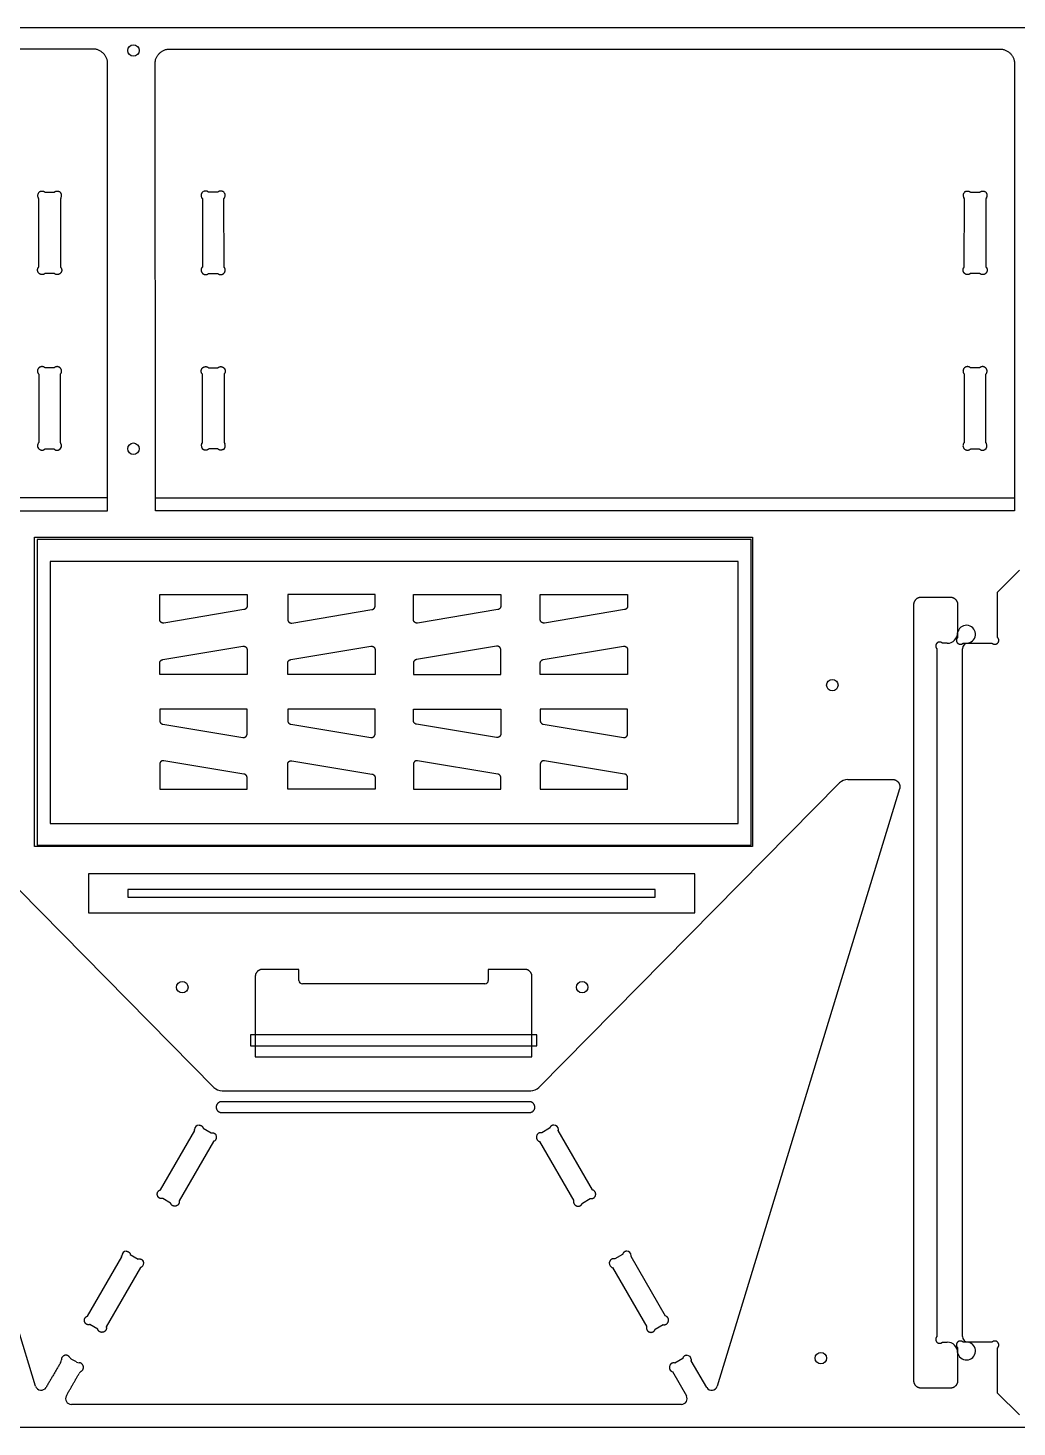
# Model space of a CAD drawing. Header units: millimetres. Extents: x 0 to 2440, y 0 to 1220.
# Drawn here: x 930 to 1792, y 0 to 1220 of the extents above; entities that cross this region are included whole.
import ezdxf

# ---------------------------------------------------------------- set-up
doc = ezdxf.new("R2010")
doc.units = ezdxf.units.MM
doc.header["$MEASUREMENT"] = 0
for name, color, linetype, true_color in [('Angled Pockets Top', 3, 'Continuous', 0x00ff00), ('Board Fixings', 6, 'Continuous', 0xff00ff), ('Pockets 10mm', 5, 'Continuous', 0x0000ff), ('Pockets 5mm', 4, 'Continuous', 0x00ffff), ('Profile - inside', 30, 'Continuous', 0xff7f00), ('Profile - outside', 18, 'Continuous', 0x000000), ('Stock Perimeter', 1, 'Continuous', 0xff0007)]:
    doc.layers.add(name, color=color, linetype=linetype, true_color=true_color)

msp = doc.modelspace()

# ---------------------------------------------------------------- linework, layer by layer
at = {"layer": 'Angled Pockets Top'}
for p, q in [((998.9, 810.3, 0), (249.8, 810.3, 0)), ((1040.8, 810.3, 0), (1789.8, 810.3, 0))]:
    msp.add_line(p, q, dxfattribs=at)
at = {"layer": 'Board Fixings'}
for centre in [(1021.6, 1200.4), (1021.6, 853.1), (1631, 647), (1064.2, 383.5), (1412.9, 383.5), (1621, 60)]:
    msp.add_circle(centre, 5, dxfattribs=at)
at = {"layer": 'Pockets 10mm'}
for p, q in [((935.5, 776.1), (1561.5, 776.1)), ((935.5, 506.1), (935.5, 776.1)), ((1561.5, 776.1), (1561.5, 506.1)), ((949, 754.9), (949, 526.3)), ((1549, 754.9), (949, 754.9)), ((1549, 526.3), (1549, 754.9)), ((1731.2, 683.5), (1726.9, 683.5)), ((1722.1, 678.7), (1722.1, 78.9)), ((1744.4, 79), (1744.4, 678.6)), ((949, 526.3), (1549, 526.3)), ((1561.5, 506.1), (935.5, 506.1)), ((1373.4, 341.9), (1123.6, 341.9)), ((1123.6, 341.9), (1123.6, 332.4)), ((1373.4, 332.4), (1373.4, 341.9)), ((1123.6, 332.4), (1373.4, 332.4)), ((1366.8, 283.7), (1098.5, 283.7)), ((1098.5, 274.2), (1366.8, 274.2)), ((1726.9, 74), (1731.2, 74))]:
    msp.add_line(p, q, dxfattribs=at)
for centre, radius, start, end in [((1747.9, 691.3), 7.86, 280.7442, 170.7674), ((1731.2, 692.5), 9, 270.0677, 0), ((1749.4, 678.6), 5, 90, 180), ((1731.2, 65), 9, 0, 89.9323), ((1747.9, 66.3), 7.86, 189.2327, 79.2559), ((1749.4, 79), 5, 180, 270)]:
    msp.add_arc(centre, radius, start, end, dxfattribs=at)
for points, weights, knots in [([(1726.9, 683.5), (1725.9, 684.5), (1724.5, 684.5), (1721.1, 684.5), (1721.1, 681.1), (1721.1, 679.7), (1722.1, 678.7)], [0.853553390593, 0.853553390593, 1, 0.707106781187, 1, 0.853553446071, 0.853553390593], [1317.5507014, 1317.5507014, 1317.5507014, 1317.6567302, 1317.6567302, 1317.8687877, 1317.8687877, 1317.9748164, 1317.9748164, 1317.9748164]), ([(1098.5, 283.7), (1093.8, 283.7), (1093.8, 278.9), (1093.8, 274.2), (1098.5, 274.2)], [1, 0.707106781187, 1, 0.707106781187, 1], [301.3605658, 301.3605658, 301.3605658, 301.6550902, 301.6550902, 301.9496145, 301.9496145, 301.9496145]), ([(1366.8, 274.2), (1371.6, 274.2), (1371.6, 278.9), (1371.6, 283.7), (1366.8, 283.7)], [1, 0.707106781187, 1, 0.707106781187, 1], [308.3719009, 308.3719009, 308.3719009, 308.6664252, 308.6664252, 308.9609495, 308.9609495, 308.9609495]), ([(1722.1, 78.9), (1721.1, 77.9), (1721.1, 76.4), (1721.1, 73), (1724.5, 73), (1725.9, 73), (1726.9, 74)], [0.853553390593, 0.853553446071, 1, 0.707106781187, 1, 0.853553390593, 0.853553390593], [1917.8059293, 1917.8059293, 1917.8059293, 1917.9119581, 1917.9119581, 1918.1240156, 1918.1240156, 1918.2300443, 1918.2300443, 1918.2300443])]:
    msp.add_rational_spline(points, weights, degree=2, knots=knots, dxfattribs=at)
at = {"layer": 'Pockets 5mm'}
msp.add_lwpolyline([(1016.6, 462.1), (1476.6, 462.1), (1476.6, 468.6), (1016.6, 468.6), (1016.6, 462.1)], dxfattribs=at)
at = {"layer": 'Profile - inside'}
for p, q in [((944.6, 1076.7, 0), (952.5, 1076.7, 0)), ((1095.1, 1076.7, 0), (1087.1, 1076.7, 0)), ((1751.5, 1076.7, 0), (1759.5, 1076.7, 0)), ((939.1, 1011.5, 0), (939.1, 1071.3, 0)), ((958, 1071.3, 0), (958, 1011.5, 0)), ((1081.7, 1071.3, 0), (1081.7, 1011.5, 0)), ((1100.6, 1011.5, 0), (1100.5, 1071.3, 0)), ((1746, 1011.5, 0), (1746.1, 1071.3, 0)), ((1764.9, 1071.3, 0), (1764.9, 1011.5, 0)), ((952.5, 1006, 0), (944.6, 1006, 0)), ((1087.2, 1006, 0), (1095.1, 1006, 0)), ((1759.4, 1006, 0), (1751.5, 1006, 0)), ((939, 918.2, 0), (939, 858.4, 0)), ((952.5, 923.6, 0), (944.5, 923.6, 0)), ((957.9, 858.4, 0), (957.9, 918.1, 0)), ((1081.8, 858.4, 0), (1081.8, 918.1, 0)), ((1087.2, 923.6, 0), (1095.2, 923.6, 0)), ((1100.6, 918.2, 0), (1100.7, 858.4, 0)), ((1746, 918.2, 0), (1745.9, 858.4, 0)), ((1759.4, 923.6, 0), (1751.4, 923.6, 0)), ((1764.8, 858.4, 0), (1764.8, 918.1, 0)), ((944.5, 852.9, 0), (952.4, 852.9, 0)), ((1095.2, 852.9, 0), (1087.3, 852.9, 0)), ((1751.4, 852.9, 0), (1759.3, 852.9, 0)), ((1045.1, 206.7), (1075, 258.5)), ((1082.4, 260.5), (1089.3, 256.5)), ((1384.5, 260.5), (1377.6, 256.5)), ((1421.9, 206.7), (1392, 258.5)), ((1091.3, 249.1), (1061.4, 197.3)), ((1375.6, 249.1), (1405.5, 197.3)), ((1054, 195.3), (1047.1, 199.3)), ((1413, 195.3), (1419.9, 199.3)), ((981.6, 96.7), (1011.5, 148.5)), ((1018.9, 150.5), (1025.8, 146.5)), ((1448.1, 150.5), (1441.2, 146.6)), ((1485.4, 96.8), (1455.5, 148.6)), ((1027.8, 139.1), (997.9, 87.3)), ((1439.2, 139.1), (1469.1, 87.3)), ((990.5, 85.3), (983.6, 89.3)), ((1476.5, 85.3), (1483.4, 89.3))]:
    msp.add_line(p, q, dxfattribs=at)
for centre, start, end in [((942, 1073.9, 0), 119.9669, 209.9669), ((955.1, 1073.9, 0), 329.9669, 59.9669), ((1084.5, 1073.9, 0), 120.0331, 210.0331), ((1097.7, 1073.9, 0), 330.0331, 60.0331), ((1748.9, 1073.9, 0), 119.9669, 209.9669), ((1762.1, 1073.9, 0), 329.9669, 59.9669), ((941.9, 855.8, 0), 149.962, 239.962), ((955, 855.8, 0), 299.962, 29.962), ((1084.7, 855.8, 0), 150.038, 240.038), ((1097.8, 855.8, 0), 300.038, 30.038), ((1748.8, 855.8, 0), 149.962, 239.962), ((1761.9, 855.8, 0), 299.962, 29.962), ((1078.8, 259.3), 90, 180), ((1388.2, 259.3), 360, 90), ((1090.2, 252.8), 300, 30), ((1376.8, 252.8), 150, 240), ((1015.3, 149.3), 90, 180), ((1451.7, 149.4), 0, 90), ((1026.7, 142.8), 300, 30), ((1440.4, 142.8), 150, 240)]:
    msp.add_arc(centre, 3.93, start, end, dxfattribs=at)
for points, weights in [([(940, 1077.3, 0), (942.6, 1078.8, 0), (944.6, 1076.7, 0)], [1, 0.758819083435, 0.914835717231]), ([(952.5, 1076.7, 0), (954.5, 1078.8, 0), (957.1, 1077.3, 0)], [0.914835791626, 0.758819025933, 1]), ([(1087.1, 1076.7, 0), (1085.2, 1078.8, 0), (1082.6, 1077.3, 0)], [0.914835791626, 0.758819025933, 1]), ([(1099.6, 1077.3, 0), (1097, 1078.8, 0), (1095.1, 1076.7, 0)], [1, 0.758819083435, 0.914835717231]), ([(1746.9, 1077.3, 0), (1749.6, 1078.8, 0), (1751.5, 1076.7, 0)], [1, 0.758819083435, 0.914835717231]), ([(1759.5, 1076.7, 0), (1761.4, 1078.8, 0), (1764, 1077.3, 0)], [0.914835791626, 0.758819025933, 1]), ([(939.1, 1071.3, 0), (938.8, 1071.5, 0), (938.6, 1071.9, 0)], [0.914835774035, 0.948287741657, 1]), ([(958.5, 1071.9, 0), (958.3, 1071.4, 0), (958, 1071.3, 0)], [1, 0.948287753986, 0.914835789986]), ([(1081.1, 1071.9, 0), (1081.4, 1071.4, 0), (1081.7, 1071.3, 0)], [1, 0.948287753986, 0.914835789986]), ([(1100.5, 1071.3, 0), (1100.8, 1071.5, 0), (1101.1, 1071.9, 0)], [0.914835774035, 0.948287741657, 1]), ([(1746.1, 1071.3, 0), (1745.8, 1071.5, 0), (1745.5, 1071.9, 0)], [0.914835774035, 0.948287741657, 1]), ([(1765.5, 1071.9, 0), (1765.2, 1071.4, 0), (1764.9, 1071.3, 0)], [1, 0.948287753986, 0.914835789986]), ([(939.2, 1006.1, 0), (936.4, 1008.9, 0), (939.1, 1011.5, 0)], [1, 0.707106816723, 1]), ([(944.6, 1006, 0), (942, 1003.3, 0), (939.2, 1006.1, 0)], [0.999999860338, 0.707106886554, 1]), ([(957.9, 1006.1, 0), (955.1, 1003.3, 0), (952.5, 1006, 0)], [1, 0.707106886554, 0.999999860338]), ([(958, 1011.5, 0), (960.7, 1008.9, 0), (957.9, 1006.1, 0)], [0.999999720675, 0.707106956385, 1]), ([(1081.7, 1011.5, 0), (1079, 1008.9, 0), (1081.8, 1006.1, 0)], [0.999999720675, 0.707106956385, 1]), ([(1081.8, 1006.1, 0), (1084.6, 1003.3, 0), (1087.2, 1006, 0)], [1, 0.707106886554, 0.999999860338]), ([(1095.1, 1006, 0), (1097.7, 1003.3, 0), (1100.5, 1006.1, 0)], [0.999999860338, 0.707106886554, 1]), ([(1100.5, 1006.1, 0), (1103.3, 1008.9, 0), (1100.6, 1011.5, 0)], [1, 0.707106816723, 1]), ([(1746.1, 1006.1, 0), (1743.3, 1008.9, 0), (1746, 1011.5, 0)], [1, 0.707106816723, 1]), ([(1751.5, 1006, 0), (1748.9, 1003.3, 0), (1746.1, 1006.1, 0)], [0.999999860338, 0.707106886554, 1]), ([(1764.8, 1006.1, 0), (1762, 1003.3, 0), (1759.4, 1006, 0)], [1, 0.707106886554, 0.999999860338]), ([(1764.9, 1011.5, 0), (1767.6, 1008.9, 0), (1764.8, 1006.1, 0)], [0.999999720675, 0.707106956385, 1]), ([(939.1, 923.5, 0), (936.3, 920.8, 0), (939, 918.2, 0)], [1, 0.707106816723, 1]), ([(944.5, 923.6, 0), (941.9, 926.3, 0), (939.1, 923.5, 0)], [0.999999860338, 0.707106886554, 1]), ([(957.8, 923.5, 0), (955.1, 926.3, 0), (952.5, 923.6, 0)], [1, 0.707106886554, 0.999999860338]), ([(957.9, 918.1, 0), (960.6, 920.7, 0), (957.8, 923.5, 0)], [0.999999720675, 0.707106956385, 1]), ([(1081.8, 918.1, 0), (1079.1, 920.7, 0), (1081.8, 923.5, 0)], [0.999999720675, 0.707106956385, 1]), ([(1081.8, 923.5, 0), (1084.6, 926.3, 0), (1087.2, 923.6, 0)], [1, 0.707106886554, 0.999999860338]), ([(1095.2, 923.6, 0), (1097.8, 926.3, 0), (1100.5, 923.5, 0)], [0.999999860338, 0.707106886554, 1]), ([(1100.5, 923.5, 0), (1103.3, 920.8, 0), (1100.6, 918.2, 0)], [1, 0.707106816723, 1]), ([(1746, 923.5, 0), (1743.3, 920.8, 0), (1746, 918.2, 0)], [1, 0.707106816723, 1]), ([(1751.4, 923.6, 0), (1748.8, 926.3, 0), (1746, 923.5, 0)], [0.999999860338, 0.707106886554, 1]), ([(1764.7, 923.5, 0), (1762, 926.3, 0), (1759.4, 923.6, 0)], [1, 0.707106886554, 0.999999860338]), ([(1764.8, 918.1, 0), (1767.5, 920.7, 0), (1764.7, 923.5, 0)], [0.999999720675, 0.707106956385, 1]), ([(939, 858.4, 0), (938.7, 858.2, 0), (938.5, 857.7, 0)], [0.914835774035, 0.948287741657, 1]), ([(958.4, 857.7, 0), (958.2, 858.2, 0), (957.9, 858.4, 0)], [1, 0.948287753986, 0.914835789986]), ([(1081.3, 857.7, 0), (1081.5, 858.2, 0), (1081.8, 858.4, 0)], [1, 0.948287753986, 0.914835789986]), ([(1100.7, 858.4, 0), (1101, 858.2, 0), (1101.2, 857.7, 0)], [0.914835774035, 0.948287741657, 1]), ([(1745.9, 858.4, 0), (1745.6, 858.2, 0), (1745.4, 857.7, 0)], [0.914835774035, 0.948287741657, 1]), ([(1765.3, 857.7, 0), (1765.1, 858.2, 0), (1764.8, 858.4, 0)], [1, 0.948287753986, 0.914835789986]), ([(939.9, 852.4, 0), (942.5, 850.9, 0), (944.5, 852.9, 0)], [1, 0.758819083435, 0.914835717231]), ([(952.4, 852.9, 0), (954.4, 850.8, 0), (957, 852.3, 0)], [0.914835791626, 0.758819025933, 1]), ([(1087.3, 852.9, 0), (1085.3, 850.8, 0), (1082.7, 852.3, 0)], [0.914835791626, 0.758819025933, 1]), ([(1099.8, 852.4, 0), (1097.2, 850.9, 0), (1095.2, 852.9, 0)], [1, 0.758819083435, 0.914835717231]), ([(1746.8, 852.4, 0), (1749.4, 850.9, 0), (1751.4, 852.9, 0)], [1, 0.758819083435, 0.914835717231]), ([(1759.3, 852.9, 0), (1761.3, 850.8, 0), (1763.9, 852.3, 0)], [0.914835791626, 0.758819025933, 1]), ([(1075, 258.5), (1074.8, 258.8), (1074.8, 259.3)], [0.914835774035, 0.948287741657, 1]), ([(1078.8, 263.3), (1081.8, 263.3), (1082.4, 260.5)], [1, 0.758819083435, 0.914835717231]), ([(1089.3, 256.5), (1092.1, 257.3), (1093.6, 254.7)], [0.914835791626, 0.758819025933, 1]), ([(1377.6, 256.5), (1374.9, 257.3), (1373.4, 254.7)], [0.914835791626, 0.758819025933, 1]), ([(1388.2, 263.3), (1385.2, 263.3), (1384.5, 260.5)], [1, 0.758819083435, 0.914835717231]), ([(1392, 258.5), (1392.1, 258.8), (1392.1, 259.3)], [0.914835774035, 0.948287741657, 1]), ([(1092.1, 249.4), (1091.7, 249.1), (1091.3, 249.1)], [1, 0.948287753986, 0.914835789986]), ([(1374.8, 249.4), (1375.3, 249.1), (1375.6, 249.1)], [1, 0.948287753986, 0.914835789986]), ([(1042.5, 202), (1041.5, 205.8), (1045.1, 206.7)], [1, 0.707106816723, 1]), ([(1047.1, 199.3), (1043.5, 198.2), (1042.5, 202)], [0.999999860338, 0.707106886554, 1]), ([(1058.7, 192.7), (1054.9, 191.7), (1054, 195.3)], [1, 0.707106886554, 0.999999860338]), ([(1061.4, 197.3), (1062.5, 193.7), (1058.7, 192.7)], [0.999999720675, 0.707106956385, 1]), ([(1405.5, 197.3), (1404.5, 193.7), (1408.3, 192.7)], [0.999999720675, 0.707106956385, 1]), ([(1408.3, 192.7), (1412.1, 191.7), (1413, 195.3)], [1, 0.707106886554, 0.999999860338]), ([(1419.9, 199.3), (1423.5, 198.2), (1424.5, 202)], [0.999999860338, 0.707106886554, 1]), ([(1424.5, 202), (1425.5, 205.8), (1421.9, 206.7)], [1, 0.707106816723, 1]), ([(1011.5, 148.5), (1011.3, 148.8), (1011.3, 149.3)], [0.914835774035, 0.948287741657, 1]), ([(1015.3, 153.3), (1018.3, 153.3), (1018.9, 150.5)], [1, 0.758819083435, 0.914835717231]), ([(1025.8, 146.5), (1028.6, 147.3), (1030.1, 144.7)], [0.914835791626, 0.758819025933, 1]), ([(1441.2, 146.6), (1438.5, 147.4), (1437, 144.8)], [0.914835791626, 0.758819025933, 1]), ([(1451.7, 153.3), (1448.7, 153.3), (1448.1, 150.5)], [1, 0.758819083435, 0.914835717231]), ([(1455.5, 148.6), (1455.7, 148.9), (1455.7, 149.4)], [0.914835774035, 0.948287741657, 1]), ([(1028.6, 139.4), (1028.2, 139.1), (1027.8, 139.1)], [1, 0.948287753986, 0.914835789986]), ([(1438.4, 139.4), (1438.8, 139.1), (1439.2, 139.1)], [1, 0.948287753986, 0.914835789986]), ([(979, 92), (978, 95.8), (981.6, 96.7)], [1, 0.707106816723, 1]), ([(983.6, 89.3), (980, 88.2), (979, 92)], [0.999999860338, 0.707106886554, 1]), ([(997.9, 87.3), (999, 83.7), (995.2, 82.7)], [0.999999720675, 0.707106956385, 1]), ([(1469.1, 87.3), (1468, 83.7), (1471.8, 82.7)], [0.999999720675, 0.707106956385, 1]), ([(1483.4, 89.3), (1487, 88.3), (1488, 92.1)], [0.999999860338, 0.707106886554, 1]), ([(1488, 92.1), (1489.1, 95.9), (1485.4, 96.8)], [1, 0.707106816723, 1]), ([(995.2, 82.7), (991.4, 81.7), (990.5, 85.3)], [1, 0.707106886554, 0.999999860338]), ([(1471.8, 82.7), (1475.6, 81.7), (1476.5, 85.3)], [1, 0.707106886554, 0.999999860338])]:
    msp.add_rational_spline(points, weights, degree=2, dxfattribs=at)
at = {"layer": 'Profile - outside'}
for p, q in [((986.4, 1201.6, 0), (262.5, 1201.6, 0)), ((1053.2, 1201.6, 0), (1777.1, 1201.6, 0)), ((998.9, 811.7, 0), (999.1, 1188.9)), ((1040.8, 811.7, 0), (1040.5, 1188.9)), ((1789.8, 1188.9, 0), (1789.8, 811.7, 0)), ((998.9, 806.2, 0), (998.9, 811.7, 0)), ((998.9, 805.5, 0), (998.9, 806.2, 0)), ((998.9, 799, 0), (998.9, 805.5, 0)), ((1040.8, 806.2, 0), (1040.8, 811.7, 0)), ((1040.8, 805.5, 0), (1040.8, 806.2, 0)), ((1040.8, 799, 0), (1040.8, 805.5, 0)), ((1789.8, 811.7, 0), (1789.8, 806.2, 0)), ((1789.8, 806.2, 0), (1789.8, 798.9, 0)), ((249.8, 798.9, 0), (998.9, 799, 0)), ((1789.8, 798.9, 0), (1040.8, 799, 0)), ((1560.1, 774), (937.8, 774)), ((937.8, 774), (937.8, 754.9)), ((1560.1, 754.9), (1560.1, 774)), ((937.8, 754.9), (937.8, 526.3)), ((1560.1, 526.3), (1560.1, 754.9)), ((1775.1, 728), (1794.1, 747.1)), ((1044.5, 704.3), (1044.5, 725.9)), ((1044.5, 725.9), (1120.7, 725.9)), ((1120.7, 725.9), (1120.7, 715.9)), ((1232.3, 725.9), (1156.1, 725.9)), ((1156.1, 725.9), (1156.1, 704.3)), ((1232.3, 715.9), (1232.3, 725.9)), ((1265.7, 704.3), (1265.7, 725.9)), ((1265.7, 725.9), (1341.9, 725.9)), ((1341.9, 725.9), (1341.9, 715.9)), ((1376.3, 704.3), (1376.3, 725.9)), ((1376.3, 725.9), (1452.5, 725.9)), ((1452.5, 725.9), (1452.5, 715.9)), ((1708.4, 723.7), (1733.8, 723.7)), ((1775.1, 688.4), (1775.1, 728)), ((1118, 712.8), (1048.2, 701.1)), ((1159.8, 701.1), (1229.6, 712.8)), ((1339.2, 712.8), (1269.4, 701.1)), ((1449.8, 712.8), (1380, 701.1)), ((1702.1, 683.6), (1702.1, 717.3)), ((1740.2, 717.3), (1740.2, 688.4)), ((1702.1, 74), (1702.1, 683.6)), ((1745, 683.6), (1770.2, 683.6)), ((1047.1, 669.2), (1117, 680.9)), ((1120.7, 677.7), (1120.7, 656.1)), ((1158.7, 669.2), (1228.6, 680.9)), ((1232.3, 677.7), (1232.3, 656.1)), ((1338.2, 680.9), (1268.3, 669.2)), ((1341.9, 656.1), (1341.9, 677.7)), ((1378.9, 669.2), (1448.8, 680.9)), ((1452.5, 677.7), (1452.5, 656.1)), ((1044.5, 656.1), (1044.5, 666.1)), ((1156.1, 656.1), (1156.1, 666.1)), ((1265.7, 666.1), (1265.7, 656.1)), ((1376.3, 656.1), (1376.3, 666.1)), ((1120.7, 656.1), (1044.5, 656.1)), ((1232.3, 656.1), (1156.1, 656.1)), ((1265.7, 656.1), (1341.9, 656.1)), ((1452.5, 656.1), (1376.3, 656.1)), ((1044.5, 626.1), (1044.5, 616.1)), ((1120.7, 626.1), (1044.5, 626.1)), ((1120.7, 604.4), (1120.7, 626.1)), ((1156.1, 626.1), (1156.1, 616.1)), ((1232.3, 626.1), (1156.1, 626.1)), ((1232.3, 604.4), (1232.3, 626.1)), ((1265.7, 616.1), (1265.7, 626.1)), ((1265.7, 626.1), (1341.9, 626.1)), ((1341.9, 626.1), (1341.9, 604.4)), ((1376.3, 626.1), (1376.3, 616.1)), ((1452.5, 626.1), (1376.3, 626.1)), ((1452.5, 604.4), (1452.5, 626.1)), ((1047.1, 612.9), (1117, 601.3)), ((1158.7, 612.9), (1228.6, 601.3)), ((1338.2, 601.3), (1268.3, 612.9)), ((1378.9, 612.9), (1448.8, 601.3)), ((1044.5, 577.9), (1044.5, 556.3)), ((1118, 569.4), (1048.2, 581)), ((1156.1, 556.3), (1156.1, 577.9)), ((1159.8, 581), (1229.6, 569.4)), ((1265.7, 577.9), (1265.7, 556.3)), ((1339.2, 569.4), (1269.4, 581)), ((1376.3, 577.9), (1376.3, 556.3)), ((1449.8, 569.4), (1380, 581)), ((829.7, 561.7), (1091.8, 296.2)), ((1120.7, 556.3), (1120.7, 566.3)), ((1232.3, 566.3), (1232.3, 556.3)), ((1341.9, 556.3), (1341.9, 566.3)), ((1375.2, 296.2), (1637.2, 561.7)), ((1452.5, 556.3), (1452.5, 566.3)), ((1644.4, 564.7), (1682.4, 564.7)), ((1682.4, 564.7), (1683, 564.7)), ((1683, 564.7), (1683.1, 564.7)), ((1683.1, 564.7), (1683.3, 564.7)), ((1683.3, 564.7), (1683.5, 564.7)), ((936.3, 35.6), (777.3, 556.5)), ((1044.5, 556.3), (1120.7, 556.3)), ((1232.3, 556.3), (1156.1, 556.3)), ((1265.7, 556.3), (1341.9, 556.3)), ((1376.3, 556.3), (1452.5, 556.3)), ((1689.6, 556.5), (1530.6, 35.5)), ((937.8, 526.3), (937.8, 507.3)), ((1560.1, 507.3), (1560.1, 526.3)), ((937.8, 507.3), (1560.1, 507.3)), ((1127.8, 392.7), (1127.8, 341.9)), ((1165.9, 399.1), (1134.2, 399.1)), ((1165.9, 389.4), (1165.9, 399.1)), ((1331, 399.1), (1331, 389.4)), ((1362.8, 399.1), (1331, 399.1)), ((1369.1, 341.9), (1369.1, 392.7)), ((1328, 386.4), (1168.9, 386.4)), ((1127.8, 341.9), (1127.8, 332.4)), ((1369.1, 332.4), (1369.1, 341.9)), ((1127.8, 332.4), (1127.8, 322.9)), ((1369.1, 322.9), (1369.1, 332.4)), ((1127.8, 322.9), (1369.1, 322.9)), ((1098.9, 293.2), (1112.8, 293.2)), ((1112.8, 293.2), (1233.5, 293.2)), ((1233.5, 293.2), (1354.1, 293.2)), ((1354.1, 293.2), (1368, 293.2)), ((1702.1, 40.2), (1702.1, 74)), ((1770.2, 74), (1745, 74)), ((1740.2, 69.1), (1740.2, 40.2)), ((1775.1, 29.5), (1775.1, 69.1)), ((971.9, 56.7), (967.8, 59)), ((1500.5, 59.8), (1493.6, 55.8)), ((1521.5, 34.4), (1507.9, 57.8)), ((1491.6, 48.4), (1503.7, 27.2)), ((1733.8, 33.9), (1708.4, 33.9)), ((1794.1, 10.5), (1775.1, 29.5)), ((1499.4, 19.7), (967.5, 19.7))]:
    msp.add_line(p, q, dxfattribs=at)
msp.add_lwpolyline([(982.3, 448.3), (1511, 448.3), (1511, 482.3), (982.3, 482.3), (982.3, 448.3)], dxfattribs=at)
for centre, radius, start, end in [((1644.4, 554.7), 10, 90, 135.3747), ((1168.9, 389.4), 3, 180, 270), ((1328, 389.4), 3, 270, 0), ((1098.9, 303.2), 10, 224.6253, 270), ((1368, 303.2), 10, 270, 315.3747), ((1504.1, 58.6), 3.93, 360, 90), ((953.8, 58.7), 5, 329.8467, 359.6477), ((970.3, 63.3), 5, 210.4226, 240), ((974.4, 61), 5, 240, 269.5774), ((1492.8, 52), 3.93, 150, 240), ((978.6, 44.3), 5, 120.354, 150.1697), ((941.1, 37.1), 5, 196.975, 329.7857), ((967.5, 24.7), 5, 150.2328, 270), ((1499.4, 24.7), 5, 270, 29.8299), ((1525.8, 37), 5, 210.1529, 343.025)]:
    msp.add_arc(centre, radius, start, end, dxfattribs=at)
at = {"layer": 'Profile - outside', "extrusion": (1.16892e-13, 9.66457e-07, -1)}
msp.add_rational_spline([(999.1, 1188.9), (999.1, 1201.6, 0), (986.4, 1201.6, 0)], [1, 0.707106920849, 0.999999720675], degree=2, dxfattribs=at)
at = {"layer": 'Profile - outside', "extrusion": (1.16892e-13, -9.66457e-07, 1)}
msp.add_rational_spline([(1040.5, 1188.9), (1040.5, 1201.6, 0), (1053.2, 1201.6, 0)], [1, 0.707106920849, 0.999999720675], degree=2, dxfattribs=at)
at = {"layer": 'Profile - outside'}
for points, weights in [([(1777.1, 1201.6, 0), (1789.8, 1201.6, 0), (1789.8, 1188.9, 0)], [0.999999720675, 0.70710699068, 0.999999860338]), ([(1702.1, 717.3), (1702.1, 723.7), (1708.4, 723.7)], [0.999999860338, 0.707106851018, 1]), ([(1733.8, 723.7), (1740.2, 723.7), (1740.2, 717.3)], [0.999999860338, 0.707106920849, 0.999999860338]), ([(1120.7, 715.9), (1120.7, 713.2), (1118, 712.8)], [1, 0.763019982473, 1]), ([(1229.6, 712.8), (1232.3, 713.2), (1232.3, 715.9)], [1, 0.763019982473, 1]), ([(1341.9, 715.9), (1341.9, 713.2), (1339.2, 712.8)], [1, 0.763019982473, 1]), ([(1452.5, 715.9), (1452.5, 713.2), (1449.8, 712.8)], [1, 0.763019982473, 1]), ([(1044.5, 666.1), (1044.5, 668.8), (1047.1, 669.2)], [1, 0.763019982473, 1]), ([(1156.1, 666.1), (1156.1, 668.8), (1158.7, 669.2)], [1, 0.763019982473, 1]), ([(1268.3, 669.2), (1265.7, 668.8), (1265.7, 666.1)], [1, 0.763019982473, 1]), ([(1376.3, 666.1), (1376.3, 668.8), (1378.9, 669.2)], [1, 0.763019982473, 1]), ([(1044.5, 616.1), (1044.5, 613.4), (1047.1, 612.9)], [1, 0.763019982473, 1]), ([(1156.1, 616.1), (1156.1, 613.4), (1158.7, 612.9)], [1, 0.763019982473, 1]), ([(1268.3, 612.9), (1265.7, 613.4), (1265.7, 616.1)], [1, 0.763019982473, 1]), ([(1376.3, 616.1), (1376.3, 613.4), (1378.9, 612.9)], [1, 0.763019982473, 1]), ([(1120.7, 566.3), (1120.7, 569), (1118, 569.4)], [1, 0.763019982473, 1]), ([(1229.6, 569.4), (1232.3, 569), (1232.3, 566.3)], [1, 0.763019982473, 1]), ([(1341.9, 566.3), (1341.9, 569), (1339.2, 569.4)], [1, 0.763019982473, 1]), ([(1452.5, 566.3), (1452.5, 569), (1449.8, 569.4)], [1, 0.763019982473, 1]), ([(1134.2, 399.1), (1127.8, 399.1), (1127.8, 392.7)], [1, 0.707107019605, 1]), ([(1369.1, 392.7), (1369.1, 399.1), (1362.8, 399.1)], [1, 0.707106781187, 1]), ([(1504.1, 62.5), (1501.1, 62.5), (1500.5, 59.8)], [1, 0.758819140937, 0.914835642837]), ([(1493.6, 55.8), (1490.9, 56.6), (1489.4, 54)], [0.914835791626, 0.758819063131, 0.999999884996]), ([(1507.9, 57.8), (1508.1, 58.1), (1508.1, 58.6)], [0.914835774035, 0.948287741657, 1]), ([(1490.8, 48.6), (1491.2, 48.4), (1491.6, 48.4)], [1, 0.948287766315, 0.914835805937]), ([(1708.4, 33.9), (1702.1, 33.9), (1702.1, 40.2)], [1, 0.707106781186, 1]), ([(1740.2, 40.2), (1740.2, 33.9), (1733.8, 33.9)], [0.999999860338, 0.707106920849, 0.999999860338])]:
    msp.add_rational_spline(points, weights, degree=2, dxfattribs=at)
for points, weights, knots in [([(1048.2, 701.1), (1046.7, 700.9), (1045.6, 701.8), (1044.5, 702.8), (1044.5, 704.3)], [1, 0.907296780588, 1, 0.907296780588, 1], [10.3908223, 10.3908223, 10.3908223, 10.4993188, 10.4993188, 10.6078154, 10.6078154, 10.6078154]), ([(1156.1, 704.3), (1156.1, 702.8), (1157.2, 701.8), (1158.3, 700.9), (1159.8, 701.1)], [1, 0.907296780588, 1, 0.907296780588, 1], [4.4222575, 4.4222575, 4.4222575, 4.5307541, 4.5307541, 4.6392506, 4.6392506, 4.6392506]), ([(1269.4, 701.1), (1267.9, 700.9), (1266.8, 701.8), (1265.7, 702.8), (1265.7, 704.3)], [1, 0.907296780588, 1, 0.907296780588, 1], [7.2101903, 7.2101903, 7.2101903, 7.3186869, 7.3186869, 7.4271835, 7.4271835, 7.4271835]), ([(1380, 701.1), (1378.5, 700.9), (1377.4, 701.8), (1376.3, 702.8), (1376.3, 704.3)], [1, 0.907296780588, 1, 0.907296780588, 1], [7.2101903, 7.2101903, 7.2101903, 7.3186869, 7.3186869, 7.4271835, 7.4271835, 7.4271835]), ([(1740.2, 688.4), (1739.1, 687.4), (1739.1, 686), (1739.1, 682.6), (1742.6, 682.6), (1744, 682.6), (1745, 683.6)], [1, 0.999999927731, 1.17157287525, 0.828427124746, 1.17157287525, 0.999999993978, 1], [50.5787301, 50.5787301, 50.5787301, 50.6847589, 50.6847589, 50.8968164, 50.8968164, 51.0028452, 51.0028452, 51.0028452]), ([(1770.2, 683.6), (1771.2, 682.6), (1772.7, 682.6), (1776.1, 682.6), (1776.1, 686), (1776.1, 687.4), (1775.1, 688.4)], [1, 1.00000004699, 1.17157287525, 0.828427124746, 1.17157287525, 1.00000005897, 1], [51.9960074, 51.9960074, 51.9960074, 52.1020361, 52.1020361, 52.3140937, 52.3140937, 52.4201224, 52.4201224, 52.4201224]), ([(1117, 680.9), (1118.4, 681.1), (1119.6, 680.2), (1120.7, 679.2), (1120.7, 677.7)], [1, 0.907296780588, 1, 0.907296780588, 1], [7.2101903, 7.2101903, 7.2101903, 7.3186869, 7.3186869, 7.4271835, 7.4271835, 7.4271835]), ([(1228.6, 680.9), (1230, 681.1), (1231.2, 680.2), (1232.3, 679.2), (1232.3, 677.7)], [1, 0.907296780588, 1, 0.907296780588, 1], [7.2101903, 7.2101903, 7.2101903, 7.3186869, 7.3186869, 7.4271835, 7.4271835, 7.4271835]), ([(1341.9, 677.7), (1341.9, 679.2), (1340.8, 680.2), (1339.6, 681.1), (1338.2, 680.9)], [1, 0.907296780588, 1, 0.907296780588, 1], [4.4222575, 4.4222575, 4.4222575, 4.5307541, 4.5307541, 4.6392506, 4.6392506, 4.6392506]), ([(1448.8, 680.9), (1450.2, 681.1), (1451.4, 680.2), (1452.5, 679.2), (1452.5, 677.7)], [1, 0.907296780588, 1, 0.907296780588, 1], [10.3908223, 10.3908223, 10.3908223, 10.4993188, 10.4993188, 10.6078154, 10.6078154, 10.6078154]), ([(1117, 601.3), (1118.4, 601.1), (1119.6, 602), (1120.7, 603), (1120.7, 604.4)], [1, 0.907296780588, 1, 0.907296780588, 1], [7.2101903, 7.2101903, 7.2101903, 7.3186869, 7.3186869, 7.4271835, 7.4271835, 7.4271835]), ([(1228.6, 601.3), (1230, 601.1), (1231.2, 602), (1232.3, 603), (1232.3, 604.4)], [1, 0.907296780588, 1, 0.907296780588, 1], [7.2101903, 7.2101903, 7.2101903, 7.3186869, 7.3186869, 7.4271835, 7.4271835, 7.4271835]), ([(1341.9, 604.4), (1341.9, 603), (1340.8, 602), (1339.6, 601.1), (1338.2, 601.3)], [1, 0.907296780588, 1, 0.907296780588, 1], [4.4222575, 4.4222575, 4.4222575, 4.5307541, 4.5307541, 4.6392506, 4.6392506, 4.6392506]), ([(1448.8, 601.3), (1450.2, 601.1), (1451.4, 602), (1452.5, 603), (1452.5, 604.4)], [1, 0.907296780588, 1, 0.907296780588, 1], [10.3908223, 10.3908223, 10.3908223, 10.4993188, 10.4993188, 10.6078154, 10.6078154, 10.6078154]), ([(1048.2, 581), (1046.7, 581.3), (1045.6, 580.3), (1044.5, 579.4), (1044.5, 577.9)], [1, 0.907296780588, 1, 0.907296780588, 1], [10.3908223, 10.3908223, 10.3908223, 10.4993188, 10.4993188, 10.6078154, 10.6078154, 10.6078154]), ([(1156.1, 577.9), (1156.1, 579.4), (1157.2, 580.3), (1158.3, 581.3), (1159.8, 581)], [1, 0.907296780588, 1, 0.907296780588, 1], [4.4222575, 4.4222575, 4.4222575, 4.5307541, 4.5307541, 4.6392506, 4.6392506, 4.6392506]), ([(1269.4, 581), (1267.9, 581.3), (1266.8, 580.3), (1265.7, 579.4), (1265.7, 577.9)], [1, 0.907296780588, 1, 0.907296780588, 1], [7.2101903, 7.2101903, 7.2101903, 7.3186869, 7.3186869, 7.4271835, 7.4271835, 7.4271835]), ([(1380, 581), (1378.5, 581.3), (1377.4, 580.3), (1376.3, 579.4), (1376.3, 577.9)], [1, 0.907296780588, 1, 0.907296780588, 1], [7.2101903, 7.2101903, 7.2101903, 7.3186869, 7.3186869, 7.4271835, 7.4271835, 7.4271835]), ([(1683.5, 564.7), (1686.7, 564.7), (1688.6, 562.1), (1690.5, 559.5), (1689.6, 556.5)], [0.999999897746, 0.893028304576, 0.999999999762, 0.893028279072, 0.999999948755], [2303.5323556, 2303.5323556, 2303.5323556, 2303.7657386, 2303.7657386, 2303.9991217, 2303.9991217, 2303.9991217]), ([(1745, 74), (1744, 75), (1742.6, 75), (1739.1, 75), (1739.1, 71.5), (1739.1, 70.1), (1740.2, 69.1)], [1, 1.00000004091, 1.17157287525, 0.828427124746, 1.17157287525, 1.000000065, 1], [114.2298999, 114.2298999, 114.2298999, 114.3359286, 114.3359286, 114.5479862, 114.5479862, 114.6540149, 114.6540149, 114.6540149]), ([(1775.1, 69.1), (1776.1, 70.1), (1776.1, 71.5), (1776.1, 75), (1772.7, 75), (1771.2, 75), (1770.2, 74)], [1, 0.99999997591, 1.17157287525, 0.828427124746, 1.17157287525, 1, 1], [112.8126223, 112.8126223, 112.8126223, 112.9186511, 112.9186511, 113.1307086, 113.1307086, 113.2367374, 113.2367374, 113.2367374]), ([(966, 60.8), (964.9, 62.6), (962.7, 62.6), (958.8, 62.6), (958.8, 58.7)], [0.865509872833, 0.811789114291, 1.00003459603, 0.707148375174, 1.00000033623], [3024.81682, 3024.81682, 3024.81682, 3025.816839, 3025.816839, 3027.372743, 3027.372743, 3027.372743]), ([(976.1, 48.6), (979.5, 50.6), (977.5, 54), (976.4, 56), (974.4, 56)], [1, 0.707148507581, 1.00003456643, 0.811789045383, 0.865509872833], [2981.139453, 2981.139453, 2981.139453, 2982.695351, 2982.695351, 2983.695367, 2983.695367, 2983.695367])]:
    msp.add_rational_spline(points, weights, degree=2, knots=knots, dxfattribs=at)
for points in [[(958.1, 56.2), (951.8, 45.4), (945.4, 34.5)], [(963.1, 27.2), (968.7, 37), (974.3, 46.8)]]:
    msp.add_open_spline(points, degree=2, dxfattribs=at)
at = {"layer": 'Stock Perimeter'}
msp.add_lwpolyline([(0, 0), (2440, 0), (2440, 1220), (0, 1220), (0, 0)], dxfattribs=at)

doc.saveas('drawing.dxf')
